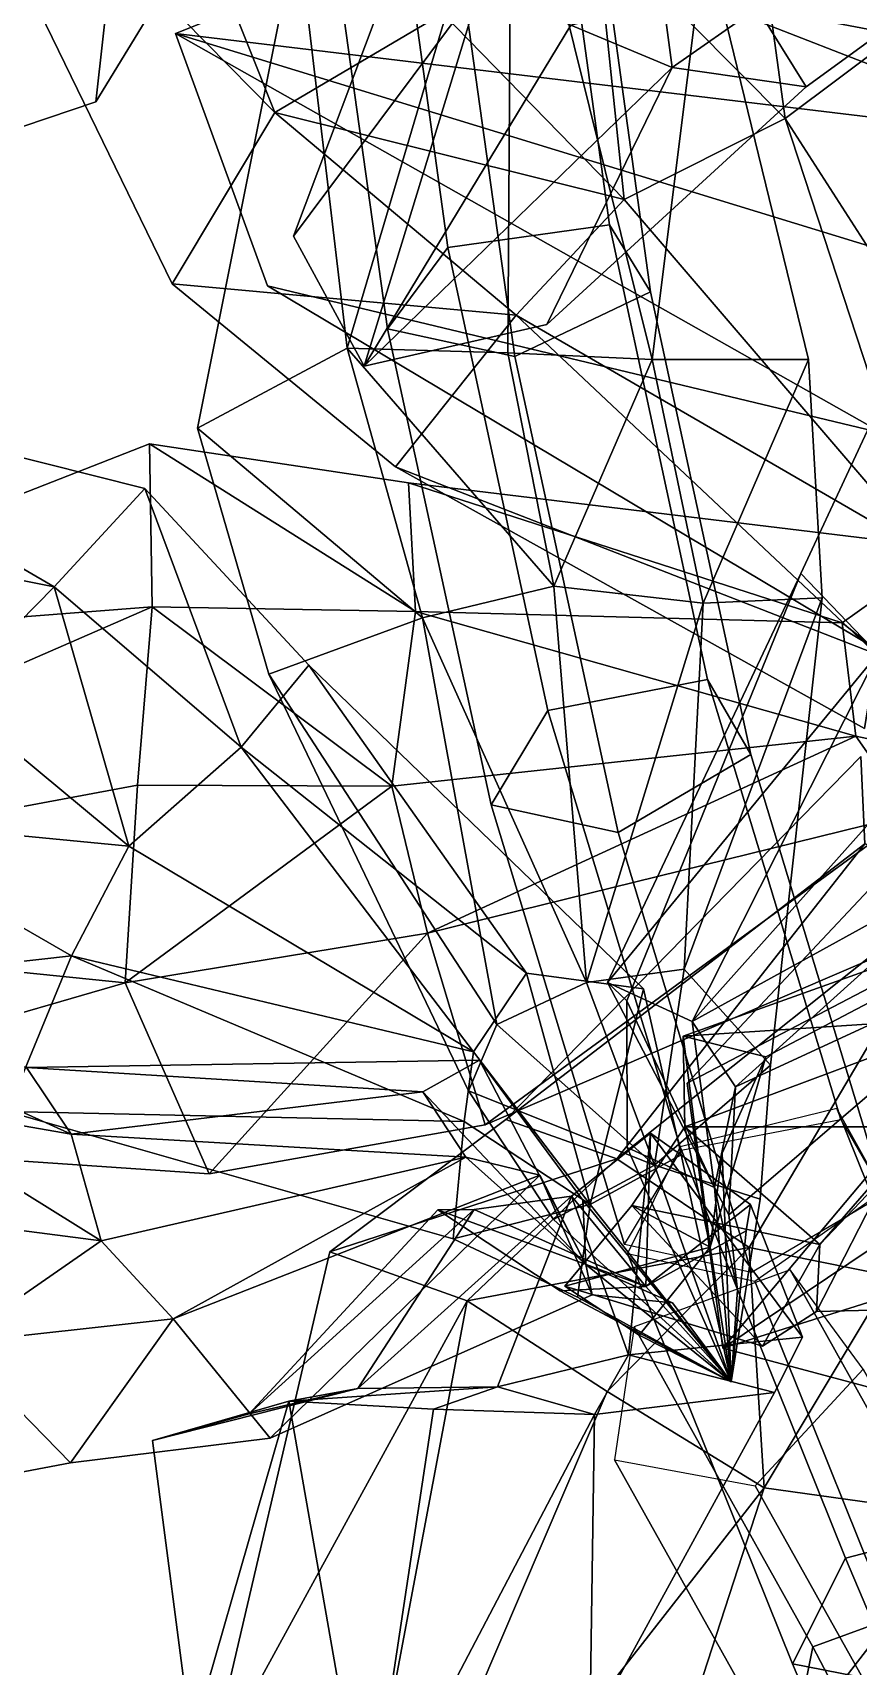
# Model space of a CAD drawing. Header units: metres. Extents: x -488 to 282, y -579 to 399.
# Drawn here: x -65.57 to -49.4, y 260.52 to 292.51 of the extents above; entities that cross this region are included whole.
import ezdxf

# ---------------------------------------------------------------- set-up
doc = ezdxf.new("R2010")
doc.units = ezdxf.units.M

msp = doc.modelspace()

# ---------------------------------------------------------------- linework, layer by layer
at = {"layer": 'coreopsi_1InfInt', "color": 3}
for points in [[(-46.601, 263.4369, 291.6523), (-49.8192, 271.4445, 297.6342), (-52.8924, 270.6951, 296.9839), (-49.6539, 262.6384, 290.966)], [(-45.7228, 261.8695, 294.3358), (-48.9207, 269.828, 300.2815), (-49.8192, 271.4445, 297.6342), (-46.601, 263.4369, 291.6523)], [(-49.6539, 262.6384, 290.966), (-52.8924, 270.6951, 296.9839), (-53.9219, 268.6085, 299.2233), (-50.691, 260.5701, 293.2188)], [(-48.2247, 260.0877, 295.3329), (-51.4302, 268.0645, 301.2921), (-48.9207, 269.828, 300.2815), (-45.7228, 261.8695, 294.3358)], [(-50.691, 260.5701, 293.2188), (-53.9219, 268.6085, 299.2233), (-51.4302, 268.0645, 301.2921), (-48.2247, 260.0877, 295.3329)], [(-43.1882, 255.389, 285.8347), (-46.601, 263.4369, 291.6523), (-49.6539, 262.6384, 290.966), (-46.2196, 254.5412, 285.1132)], [(-46.2196, 254.5412, 285.1132), (-49.6539, 262.6384, 290.966), (-50.691, 260.5701, 293.2188), (-47.2647, 252.4912, 287.3792)], [(-47.2647, 252.4912, 287.3792), (-50.691, 260.5701, 293.2188), (-48.2247, 260.0877, 295.3329), (-44.8254, 252.0707, 289.5372)]]:
    msp.add_3dface(points, dxfattribs=at)
at = {"layer": 'coreopsi_1Pdcel', "color": 3}
for points in [[(-54.2749, 288.7487, 307.5511), (-55.5599, 298.0763, 311.5517), (-58.7546, 297.7967, 311.1712), (-57.4403, 288.3035, 307.0919)], [(-53.4687, 287.4363, 310.3895), (-54.7829, 296.9295, 314.4688), (-55.5599, 298.0763, 311.5517), (-54.2749, 288.7487, 307.5511)], [(-57.4403, 288.3035, 307.0919), (-58.7546, 297.7967, 311.1712), (-59.9818, 296.4744, 313.8498), (-58.6199, 286.7119, 309.6422)], [(-56.1282, 286.1678, 311.711), (-57.4901, 295.9304, 315.9185), (-54.7829, 296.9295, 314.4688), (-53.4687, 287.4363, 310.3895)], [(-58.6199, 286.7119, 309.6422), (-59.9818, 296.4744, 313.8498), (-57.4901, 295.9304, 315.9185), (-56.1282, 286.1678, 311.711)], [(-52.3552, 279.8428, 302.897), (-54.2749, 288.7487, 307.5511), (-57.4403, 288.3035, 307.0919), (-55.48, 279.2405, 302.3476)], [(-51.5083, 278.3734, 305.6452), (-53.4687, 287.4363, 310.3895), (-54.2749, 288.7487, 307.5511), (-52.3552, 279.8428, 302.897)], [(-55.48, 279.2405, 302.3476), (-57.4403, 288.3035, 307.0919), (-58.6199, 286.7119, 309.6422), (-56.5935, 277.3933, 304.751)], [(-54.1018, 276.8493, 306.8199), (-56.1282, 286.1678, 311.711), (-53.4687, 287.4363, 310.3895), (-51.5083, 278.3734, 305.6452)], [(-56.5935, 277.3933, 304.751), (-58.6199, 286.7119, 309.6422), (-56.1282, 286.1678, 311.711), (-54.1018, 276.8493, 306.8199)], [(-49.744, 271.2302, 297.4872), (-52.3552, 279.8428, 302.897), (-55.48, 279.2405, 302.3476), (-52.8688, 270.6279, 296.9378)], [(-48.8971, 269.7607, 300.2354), (-51.5083, 278.3734, 305.6452), (-52.3552, 279.8428, 302.897), (-49.744, 271.2302, 297.4872)], [(-52.8688, 270.6279, 296.9378), (-55.48, 279.2405, 302.3476), (-56.5935, 277.3933, 304.751), (-53.9823, 268.7806, 299.3413)], [(-51.4906, 268.2366, 301.4101), (-54.1018, 276.8493, 306.8199), (-51.5083, 278.3734, 305.6452), (-48.8971, 269.7607, 300.2354)], [(-53.9823, 268.7806, 299.3413), (-56.5935, 277.3933, 304.751), (-54.1018, 276.8493, 306.8199), (-51.4906, 268.2366, 301.4101)], [(-47.2355, 262.019, 293.687), (-50.7357, 268.2824, 301.6483), (-53.7897, 267.1689, 301.1817), (-50.2895, 260.9055, 293.2203)], [(-45.9087, 260.2654, 296.052), (-49.3079, 266.3417, 303.7987), (-50.7357, 268.2824, 301.6483), (-47.2355, 262.019, 293.687)], [(-50.2895, 260.9055, 293.2203), (-53.7897, 267.1689, 301.1817), (-54.1758, 264.5668, 303.055), (-50.7767, 258.4904, 295.3082)], [(-48.08479, 258.0971, 297.0482), (-51.4218, 264.0585, 304.6631), (-49.3079, 266.3417, 303.7987), (-45.9087, 260.2654, 296.052)], [(-50.7767, 258.4904, 295.3082), (-54.1758, 264.5668, 303.055), (-51.4218, 264.0585, 304.6631), (-48.08479, 258.0971, 297.0482)], [(-43.5748, 255.0113, 286.4511), (-47.2355, 262.019, 293.687), (-50.2895, 260.9055, 293.2203), (-46.6288, 253.8978, 285.9845)], [(-46.6288, 253.8978, 285.9845), (-50.2895, 260.9055, 293.2203), (-50.7767, 258.4904, 295.3082), (-47.221, 251.6899, 288.2656)]]:
    msp.add_3dface(points, dxfattribs=at)
at = {"layer": 'coreopsi_1Petal1', "color": 3}
for points in [[(-74.7915, 287.6216, 446.4449), (-62.5274, 307.2923, 432.5173), (-69.5809, 309.2332, 430.3351)], [(-74.7915, 287.6216, 446.4449), (-69.5809, 309.2332, 430.3351), (-62.5274, 307.2923, 432.5173)], [(-74.7915, 287.6216, 446.4449), (-64.3289, 291.1534, 445.5572), (-62.5274, 307.2923, 432.5173)], [(-74.7915, 287.6216, 446.4449), (-62.5274, 307.2923, 432.5173), (-64.3289, 291.1534, 445.5572)], [(-62.5274, 307.2923, 432.5173), (-64.3289, 291.1534, 445.5572), (-54.6475, 307.0043, 431.4445)], [(-62.5274, 307.2923, 432.5173), (-54.6475, 307.0043, 431.4445), (-64.3289, 291.1534, 445.5572)], [(-65.8438, 303.5279, 381.5109), (-68.0402, 298.2642, 381.6787), (-60.8268, 290.9464, 384.7589)], [(-65.8438, 303.5279, 381.5109), (-60.8268, 290.9464, 384.7589), (-68.0402, 298.2642, 381.6787)], [(-65.8438, 303.5279, 381.5109), (-60.8268, 290.9464, 384.7589), (-57.5404, 292.882, 385.7154)], [(-65.8438, 303.5279, 381.5109), (-57.5404, 292.882, 385.7154), (-60.8268, 290.9464, 384.7589)], [(-60.8268, 290.9464, 384.7589), (-68.0402, 298.2642, 381.6787), (-62.836, 287.5935, 383.5255)], [(-60.8268, 290.9464, 384.7589), (-62.836, 287.5935, 383.5255), (-68.0402, 298.2642, 381.6787)], [(-56.1901, 297.1904, 302.8452), (-60.3829, 294.5599, 302.8198), (-59.4093, 286.3328, 307.0575)], [(-56.1901, 297.1904, 302.8452), (-59.4093, 286.3328, 307.0575), (-60.3829, 294.5599, 302.8198)], [(-56.1901, 297.1904, 302.8452), (-59.4093, 286.3328, 307.0575), (-56.2659, 286.2431, 308.3788)], [(-56.1901, 297.1904, 302.8452), (-56.2659, 286.2431, 308.3788), (-59.4093, 286.3328, 307.0575)], [(-56.2659, 286.2431, 308.3788), (-53.4411, 286.1093, 309.6084), (-56.1901, 297.1904, 302.8452)], [(-56.2659, 286.2431, 308.3788), (-56.1901, 297.1904, 302.8452), (-53.4411, 286.1093, 309.6084)], [(-53.4411, 286.1093, 309.6084), (-52.4035, 294.4025, 305.6707), (-56.1901, 297.1904, 302.8452)], [(-53.4411, 286.1093, 309.6084), (-56.1901, 297.1904, 302.8452), (-52.4035, 294.4025, 305.6707)], [(-50.8313, 290.826, 384.2324), (-51.6252, 296.5952, 386.4766), (-54.5428, 294.5689, 386.6126)], [(-50.8313, 290.826, 384.2324), (-54.5428, 294.5689, 386.6126), (-51.6252, 296.5952, 386.4766)], [(-48.6507, 292.4606, 384.3125), (-51.6252, 296.5952, 386.4766), (-50.8313, 290.826, 384.2324)], [(-48.6507, 292.4606, 384.3125), (-50.8313, 290.826, 384.2324), (-51.6252, 296.5952, 386.4766)], [(-45.3603, 290.3955, 356.7876), (-56.8309, 294.8703, 355.8517), (-62.7719, 292.4921, 359.43)], [(-45.3603, 290.3955, 356.7876), (-62.7719, 292.4921, 359.43), (-56.8309, 294.8703, 355.8517)], [(-44.5094, 292.6344, 353.4336), (-56.8309, 294.8703, 355.8517), (-45.3603, 290.3955, 356.7876)], [(-44.5094, 292.6344, 353.4336), (-45.3603, 290.3955, 356.7876), (-56.8309, 294.8703, 355.8517)], [(-59.4093, 286.3328, 307.0575), (-60.3829, 294.5599, 302.8198), (-62.3402, 284.7647, 305.7953)], [(-59.4093, 286.3328, 307.0575), (-62.3402, 284.7647, 305.7953), (-60.3829, 294.5599, 302.8198)], [(-53.9885, 289.2445, 383.6699), (-54.5428, 294.5689, 386.6126), (-57.5404, 292.882, 385.7154)], [(-53.9885, 289.2445, 383.6699), (-57.5404, 292.882, 385.7154), (-54.5428, 294.5689, 386.6126)], [(-53.9885, 289.2445, 383.6699), (-50.8313, 290.826, 384.2324), (-54.5428, 294.5689, 386.6126)], [(-53.9885, 289.2445, 383.6699), (-54.5428, 294.5689, 386.6126), (-50.8313, 290.826, 384.2324)], [(-50.3746, 286.1092, 309.9333), (-52.4035, 294.4025, 305.6707), (-53.4411, 286.1093, 309.6084)], [(-50.3746, 286.1092, 309.9333), (-53.4411, 286.1093, 309.6084), (-52.4035, 294.4025, 305.6707)], [(-58.5759, 293.5451, 414.9731), (-60.462, 288.5241, 419.7875), (-56.7927, 293.4443, 416.4679)], [(-58.5759, 293.5451, 414.9731), (-56.7927, 293.4443, 416.4679), (-60.462, 288.5241, 419.7875)], [(-56.7927, 293.4443, 416.4679), (-60.462, 288.5241, 419.7875), (-59.08077, 285.9774, 422.7495)], [(-56.7927, 293.4443, 416.4679), (-59.08077, 285.9774, 422.7495), (-60.462, 288.5241, 419.7875)], [(-55.02876, 292.6561, 417.7684), (-56.7927, 293.4443, 416.4679), (-59.08077, 285.9774, 422.7495)], [(-55.02876, 292.6561, 417.7684), (-59.08077, 285.9774, 422.7495), (-56.7927, 293.4443, 416.4679)], [(-55.02876, 292.6561, 417.7684), (-53.0475, 291.8272, 419.1913), (-53.2186, 293.1009, 414.6998)], [(-55.02876, 292.6561, 417.7684), (-53.2186, 293.1009, 414.6998), (-53.0475, 291.8272, 419.1913)], [(-53.0475, 291.8272, 419.1913), (-51.3845, 292.9871, 415.578), (-53.2186, 293.1009, 414.6998)], [(-53.0475, 291.8272, 419.1913), (-53.2186, 293.1009, 414.6998), (-51.3845, 292.9871, 415.578)], [(-57.5404, 292.882, 385.7154), (-60.8268, 290.9464, 384.7589), (-53.9885, 289.2445, 383.6699)], [(-57.5404, 292.882, 385.7154), (-53.9885, 289.2445, 383.6699), (-60.8268, 290.9464, 384.7589)], [(-53.0475, 291.8272, 419.1913), (-50.4245, 291.4462, 419.6227), (-51.3845, 292.9871, 415.578)], [(-53.0475, 291.8272, 419.1913), (-51.3845, 292.9871, 415.578), (-50.4245, 291.4462, 419.6227)], [(-51.3845, 292.9871, 415.578), (-50.4245, 291.4462, 419.6227), (-48.9435, 292.5272, 416.3065)], [(-51.3845, 292.9871, 415.578), (-48.9435, 292.5272, 416.3065), (-50.4245, 291.4462, 419.6227)], [(-47.09632, 287.6911, 359.368), (-45.3603, 290.3955, 356.7876), (-62.7719, 292.4921, 359.43)], [(-47.09632, 287.6911, 359.368), (-62.7719, 292.4921, 359.43), (-45.3603, 290.3955, 356.7876)], [(-62.7719, 292.4921, 359.43), (-60.9679, 287.5498, 363.4404), (-48.9281, 284.6697, 362.2487)], [(-62.7719, 292.4921, 359.43), (-48.9281, 284.6697, 362.2487), (-60.9679, 287.5498, 363.4404)], [(-62.7719, 292.4921, 359.43), (-48.9281, 284.6697, 362.2487), (-47.09632, 287.6911, 359.368)], [(-62.7719, 292.4921, 359.43), (-47.09632, 287.6911, 359.368), (-48.9281, 284.6697, 362.2487)], [(-59.08077, 285.9774, 422.7495), (-53.0475, 291.8272, 419.1913), (-55.02876, 292.6561, 417.7684)], [(-59.08077, 285.9774, 422.7495), (-55.02876, 292.6561, 417.7684), (-53.0475, 291.8272, 419.1913)], [(-46.3089, 283.7963, 384.1627), (-48.6507, 292.4606, 384.3125), (-50.8313, 290.826, 384.2324)], [(-46.3089, 283.7963, 384.1627), (-50.8313, 290.826, 384.2324), (-48.6507, 292.4606, 384.3125)], [(-59.08077, 285.9774, 422.7495), (-55.4992, 286.7957, 423.4418), (-53.0475, 291.8272, 419.1913)], [(-59.08077, 285.9774, 422.7495), (-53.0475, 291.8272, 419.1913), (-55.4992, 286.7957, 423.4418)], [(-53.0475, 291.8272, 419.1913), (-55.4992, 286.7957, 423.4418), (-50.4245, 291.4462, 419.6227)], [(-53.0475, 291.8272, 419.1913), (-50.4245, 291.4462, 419.6227), (-55.4992, 286.7957, 423.4418)], [(-60.8268, 290.9464, 384.7589), (-62.836, 287.5935, 383.5255), (-56.09865, 286.9806, 383.3776)], [(-60.8268, 290.9464, 384.7589), (-56.09865, 286.9806, 383.3776), (-62.836, 287.5935, 383.5255)], [(-60.8268, 290.9464, 384.7589), (-56.09865, 286.9806, 383.3776), (-53.9885, 289.2445, 383.6699)], [(-60.8268, 290.9464, 384.7589), (-53.9885, 289.2445, 383.6699), (-56.09865, 286.9806, 383.3776)], [(-48.0412, 282.3047, 383.807), (-50.8313, 290.826, 384.2324), (-53.9885, 289.2445, 383.6699)], [(-48.0412, 282.3047, 383.807), (-53.9885, 289.2445, 383.6699), (-50.8313, 290.826, 384.2324)], [(-46.3089, 283.7963, 384.1627), (-50.8313, 290.826, 384.2324), (-48.0412, 282.3047, 383.807)], [(-46.3089, 283.7963, 384.1627), (-48.0412, 282.3047, 383.807), (-50.8313, 290.826, 384.2324)], [(-53.9885, 289.2445, 383.6699), (-56.09865, 286.9806, 383.3776), (-48.0412, 282.3047, 383.807)], [(-53.9885, 289.2445, 383.6699), (-48.0412, 282.3047, 383.807), (-56.09865, 286.9806, 383.3776)], [(-56.09865, 286.9806, 383.3776), (-62.836, 287.5935, 383.5255), (-58.467, 284.0084, 382.2971)], [(-56.09865, 286.9806, 383.3776), (-58.467, 284.0084, 382.2971), (-62.836, 287.5935, 383.5255)], [(-48.9281, 284.6697, 362.2487), (-60.9679, 287.5498, 363.4404), (-49.03143, 280.4337, 364.3997)], [(-48.9281, 284.6697, 362.2487), (-49.03143, 280.4337, 364.3997), (-60.9679, 287.5498, 363.4404)], [(-56.09865, 286.9806, 383.3776), (-58.467, 284.0084, 382.2971), (-49.04549, 280.3416, 384.3911)], [(-56.09865, 286.9806, 383.3776), (-49.04549, 280.3416, 384.3911), (-58.467, 284.0084, 382.2971)], [(-48.0412, 282.3047, 383.807), (-56.09865, 286.9806, 383.3776), (-49.04549, 280.3416, 384.3911)], [(-48.0412, 282.3047, 383.807), (-49.04549, 280.3416, 384.3911), (-56.09865, 286.9806, 383.3776)], [(-59.4093, 286.3328, 307.0575), (-62.3402, 284.7647, 305.7953), (-57.9355, 281.0505, 306.9181)], [(-59.4093, 286.3328, 307.0575), (-57.9355, 281.0505, 306.9181), (-62.3402, 284.7647, 305.7953)], [(-59.4093, 286.3328, 307.0575), (-57.9355, 281.0505, 306.9181), (-55.365, 281.669, 307.4491)], [(-59.4093, 286.3328, 307.0575), (-55.365, 281.669, 307.4491), (-57.9355, 281.0505, 306.9181)], [(-56.2659, 286.2431, 308.3788), (-59.4093, 286.3328, 307.0575), (-55.365, 281.669, 307.4491)], [(-56.2659, 286.2431, 308.3788), (-55.365, 281.669, 307.4491), (-59.4093, 286.3328, 307.0575)], [(-55.365, 281.669, 307.4491), (-53.4411, 286.1093, 309.6084), (-56.2659, 286.2431, 308.3788)], [(-55.365, 281.669, 307.4491), (-56.2659, 286.2431, 308.3788), (-53.4411, 286.1093, 309.6084)], [(-55.365, 281.669, 307.4491), (-52.4408, 281.3366, 308.4286), (-53.4411, 286.1093, 309.6084)], [(-55.365, 281.669, 307.4491), (-53.4411, 286.1093, 309.6084), (-52.4408, 281.3366, 308.4286)], [(-52.4408, 281.3366, 308.4286), (-50.3746, 286.1092, 309.9333), (-53.4411, 286.1093, 309.6084)], [(-52.4408, 281.3366, 308.4286), (-53.4411, 286.1093, 309.6084), (-50.3746, 286.1092, 309.9333)], [(-50.1109, 281.4468, 308.8202), (-50.3746, 286.1092, 309.9333), (-52.4408, 281.3366, 308.4286)], [(-50.1109, 281.4468, 308.8202), (-52.4408, 281.3366, 308.4286), (-50.3746, 286.1092, 309.9333)], [(-49.01835, 280.3485, 310.9424), (-48.558, 286.1474, 310.1564), (-50.5267, 281.9233, 308.2983)], [(-49.01835, 280.3485, 310.9424), (-50.5267, 281.9233, 308.2983), (-48.558, 286.1474, 310.1564)], [(-65.15, 281.6617, 308.3688), (-72.3259, 285.8361, 304.314), (-77.5405, 284.1328, 304.3118)], [(-65.15, 281.6617, 308.3688), (-77.5405, 284.1328, 304.3118), (-72.3259, 285.8361, 304.314)], [(-63.3748, 283.5852, 306.7385), (-72.3259, 285.8361, 304.314), (-65.15, 281.6617, 308.3688)], [(-63.3748, 283.5852, 306.7385), (-65.15, 281.6617, 308.3688), (-72.3259, 285.8361, 304.314)], [(-57.9355, 281.0505, 306.9181), (-62.3402, 284.7647, 305.7953), (-60.9443, 279.9466, 305.7037)], [(-57.9355, 281.0505, 306.9181), (-60.9443, 279.9466, 305.7037), (-62.3402, 284.7647, 305.7953)], [(-63.28, 284.4568, 384.5512), (-73.4495, 280.4749, 383.2318), (-63.2297, 281.2687, 386.123)], [(-63.28, 284.4568, 384.5512), (-63.2297, 281.2687, 386.123), (-73.4495, 280.4749, 383.2318)], [(-58.2095, 283.6966, 382.4686), (-63.28, 284.4568, 384.5512), (-58.07399, 281.178, 383.5038)], [(-58.2095, 283.6966, 382.4686), (-58.07399, 281.178, 383.5038), (-63.28, 284.4568, 384.5512)], [(-58.07399, 281.178, 383.5038), (-63.28, 284.4568, 384.5512), (-63.2297, 281.2687, 386.123)], [(-58.07399, 281.178, 383.5038), (-63.2297, 281.2687, 386.123), (-63.28, 284.4568, 384.5512)], [(-67.2429, 279.5297, 309.1328), (-65.15, 281.6617, 308.3688), (-77.5405, 284.1328, 304.3118)], [(-67.2429, 279.5297, 309.1328), (-77.5405, 284.1328, 304.3118), (-65.15, 281.6617, 308.3688)], [(-49.04549, 280.3416, 384.3911), (-58.467, 284.0084, 382.2971), (-49.2829, 278.8839, 381.6287)], [(-49.04549, 280.3416, 384.3911), (-49.2829, 278.8839, 381.6287), (-58.467, 284.0084, 382.2971)], [(-61.4842, 278.5191, 307.006), (-63.3748, 283.5852, 306.7385), (-65.15, 281.6617, 308.3688)], [(-61.4842, 278.5191, 307.006), (-65.15, 281.6617, 308.3688), (-63.3748, 283.5852, 306.7385)], [(-60.1626, 280.1231, 305.8771), (-63.3748, 283.5852, 306.7385), (-61.4842, 278.5191, 307.006)], [(-60.1626, 280.1231, 305.8771), (-61.4842, 278.5191, 307.006), (-63.3748, 283.5852, 306.7385)], [(-47.6611, 282.4153, 381.9916), (-58.2095, 283.6966, 382.4686), (-49.7181, 280.953, 383.4422)], [(-47.6611, 282.4153, 381.9916), (-49.7181, 280.953, 383.4422), (-58.2095, 283.6966, 382.4686)], [(-49.7181, 280.953, 383.4422), (-58.2095, 283.6966, 382.4686), (-58.07399, 281.178, 383.5038)], [(-49.7181, 280.953, 383.4422), (-58.07399, 281.178, 383.5038), (-58.2095, 283.6966, 382.4686)], [(-45.9991, 278.002, 379.7967), (-47.6611, 282.4153, 381.9916), (-49.7181, 280.953, 383.4422)], [(-45.9991, 278.002, 379.7967), (-49.7181, 280.953, 383.4422), (-47.6611, 282.4153, 381.9916)], [(-54.3141, 273.9089, 309.5783), (-50.5267, 281.9233, 308.2983), (-53.9371, 273.5559, 306.9105)], [(-54.3141, 273.9089, 309.5783), (-53.9371, 273.5559, 306.9105), (-50.5267, 281.9233, 308.2983)], [(-49.01835, 280.3485, 310.9424), (-50.5267, 281.9233, 308.2983), (-54.3141, 273.9089, 309.5783)], [(-49.01835, 280.3485, 310.9424), (-54.3141, 273.9089, 309.5783), (-50.5267, 281.9233, 308.2983)], [(-63.6835, 276.5815, 308.0205), (-65.15, 281.6617, 308.3688), (-67.2429, 279.5297, 309.1328)], [(-63.6835, 276.5815, 308.0205), (-67.2429, 279.5297, 309.1328), (-65.15, 281.6617, 308.3688)], [(-63.6835, 276.5815, 308.0205), (-61.4842, 278.5191, 307.006), (-65.15, 281.6617, 308.3688)], [(-63.6835, 276.5815, 308.0205), (-65.15, 281.6617, 308.3688), (-61.4842, 278.5191, 307.006)], [(-55.365, 281.669, 307.4491), (-57.9355, 281.0505, 306.9181), (-54.7214, 273.9092, 308.9474)], [(-55.365, 281.669, 307.4491), (-54.7214, 273.9092, 308.9474), (-57.9355, 281.0505, 306.9181)], [(-54.7214, 273.9092, 308.9474), (-52.4408, 281.3366, 308.4286), (-55.365, 281.669, 307.4491)], [(-54.7214, 273.9092, 308.9474), (-55.365, 281.669, 307.4491), (-52.4408, 281.3366, 308.4286)], [(-63.2297, 281.2687, 386.123), (-73.4495, 280.4749, 383.2318), (-77.02299, 275.259, 383.36)], [(-63.2297, 281.2687, 386.123), (-77.02299, 275.259, 383.36), (-73.4495, 280.4749, 383.2318)], [(-63.5153, 277.7733, 386.7037), (-63.2297, 281.2687, 386.123), (-77.02299, 275.259, 383.36)], [(-63.5153, 277.7733, 386.7037), (-77.02299, 275.259, 383.36), (-63.2297, 281.2687, 386.123)], [(-58.5331, 277.7527, 384.4216), (-63.2297, 281.2687, 386.123), (-63.5153, 277.7733, 386.7037)], [(-58.5331, 277.7527, 384.4216), (-63.5153, 277.7733, 386.7037), (-63.2297, 281.2687, 386.123)], [(-58.5331, 277.7527, 384.4216), (-58.07399, 281.178, 383.5038), (-63.2297, 281.2687, 386.123)], [(-58.5331, 277.7527, 384.4216), (-63.2297, 281.2687, 386.123), (-58.07399, 281.178, 383.5038)], [(-49.4532, 278.734, 384.0406), (-58.07399, 281.178, 383.5038), (-58.5331, 277.7527, 384.4216)], [(-49.4532, 278.734, 384.0406), (-58.5331, 277.7527, 384.4216), (-58.07399, 281.178, 383.5038)], [(-49.7181, 280.953, 383.4422), (-58.07399, 281.178, 383.5038), (-49.4532, 278.734, 384.0406)], [(-49.7181, 280.953, 383.4422), (-49.4532, 278.734, 384.0406), (-58.07399, 281.178, 383.5038)], [(-52.8096, 274.174, 309.4974), (-52.4408, 281.3366, 308.4286), (-54.7214, 273.9092, 308.9474)], [(-52.8096, 274.174, 309.4974), (-54.7214, 273.9092, 308.9474), (-52.4408, 281.3366, 308.4286)], [(-51.1237, 272.2955, 309.4231), (-50.1109, 281.4468, 308.8202), (-52.8096, 274.174, 309.4974)], [(-51.1237, 272.2955, 309.4231), (-52.8096, 274.174, 309.4974), (-50.1109, 281.4468, 308.8202)], [(-52.8096, 274.174, 309.4974), (-50.1109, 281.4468, 308.8202), (-52.4408, 281.3366, 308.4286)], [(-52.8096, 274.174, 309.4974), (-52.4408, 281.3366, 308.4286), (-50.1109, 281.4468, 308.8202)], [(-57.9355, 281.0505, 306.9181), (-60.9443, 279.9466, 305.7037), (-56.4783, 273.0909, 309.3462)], [(-57.9355, 281.0505, 306.9181), (-56.4783, 273.0909, 309.3462), (-60.9443, 279.9466, 305.7037)], [(-54.7214, 273.9092, 308.9474), (-57.9355, 281.0505, 306.9181), (-56.4783, 273.0909, 309.3462)], [(-54.7214, 273.9092, 308.9474), (-56.4783, 273.0909, 309.3462), (-57.9355, 281.0505, 306.9181)], [(-45.9991, 278.002, 379.7967), (-49.7181, 280.953, 383.4422), (-49.4532, 278.734, 384.0406)], [(-45.9991, 278.002, 379.7967), (-49.4532, 278.734, 384.0406), (-49.7181, 280.953, 383.4422)], [(-52.6518, 273.1462, 310.3335), (-49.01835, 280.3485, 310.9424), (-54.3141, 273.9089, 309.5783)], [(-52.6518, 273.1462, 310.3335), (-54.3141, 273.9089, 309.5783), (-49.01835, 280.3485, 310.9424)], [(-47.6052, 278.8081, 312.646), (-49.01835, 280.3485, 310.9424), (-52.6518, 273.1462, 310.3335)], [(-47.6052, 278.8081, 312.646), (-52.6518, 273.1462, 310.3335), (-49.01835, 280.3485, 310.9424)], [(-55.8986, 274.0938, 308.347), (-60.1626, 280.1231, 305.8771), (-61.4842, 278.5191, 307.006)], [(-55.8986, 274.0938, 308.347), (-61.4842, 278.5191, 307.006), (-60.1626, 280.1231, 305.8771)], [(-56.4783, 273.0909, 309.3462), (-60.9443, 279.9466, 305.7037), (-57.03534, 271.7894, 307.0267)], [(-56.4783, 273.0909, 309.3462), (-57.03534, 271.7894, 307.0267), (-60.9443, 279.9466, 305.7037)], [(-53.6105, 273.7895, 307.3228), (-60.1626, 280.1231, 305.8771), (-55.8986, 274.0938, 308.347)], [(-53.6105, 273.7895, 307.3228), (-55.8986, 274.0938, 308.347), (-60.1626, 280.1231, 305.8771)], [(-67.2429, 279.5297, 309.1328), (-69.5094, 277.1408, 310.0223), (-63.6835, 276.5815, 308.0205)], [(-67.2429, 279.5297, 309.1328), (-63.6835, 276.5815, 308.0205), (-69.5094, 277.1408, 310.0223)], [(-58.5331, 277.7527, 384.4216), (-57.8384, 274.8776, 385.3778), (-49.4532, 278.734, 384.0406)], [(-58.5331, 277.7527, 384.4216), (-49.4532, 278.734, 384.0406), (-57.8384, 274.8776, 385.3778)], [(-49.4532, 278.734, 384.0406), (-57.8384, 274.8776, 385.3778), (-48.3816, 277.2055, 385.3516)], [(-49.4532, 278.734, 384.0406), (-48.3816, 277.2055, 385.3516), (-57.8384, 274.8776, 385.3778)], [(-52.6518, 273.1462, 310.3335), (-46.8255, 276.3576, 314.3804), (-47.6052, 278.8081, 312.646)], [(-52.6518, 273.1462, 310.3335), (-47.6052, 278.8081, 312.646), (-46.8255, 276.3576, 314.3804)], [(-49.4532, 278.734, 384.0406), (-48.3816, 277.2055, 385.3516), (-45.9991, 278.002, 379.7967)], [(-49.4532, 278.734, 384.0406), (-45.9991, 278.002, 379.7967), (-48.3816, 277.2055, 385.3516)], [(-56.9401, 272.5523, 309.0998), (-61.4842, 278.5191, 307.006), (-63.6835, 276.5815, 308.0205)], [(-56.9401, 272.5523, 309.0998), (-63.6835, 276.5815, 308.0205), (-61.4842, 278.5191, 307.006)], [(-55.8986, 274.0938, 308.347), (-61.4842, 278.5191, 307.006), (-56.9401, 272.5523, 309.0998)], [(-55.8986, 274.0938, 308.347), (-56.9401, 272.5523, 309.0998), (-61.4842, 278.5191, 307.006)], [(-49.3495, 278.3377, 382.2282), (-56.3042, 271.2265, 385.9966), (-49.2734, 276.6249, 384.5807)], [(-49.3495, 278.3377, 382.2282), (-49.2734, 276.6249, 384.5807), (-56.3042, 271.2265, 385.9966)], [(-46.7517, 278.3229, 366.6915), (-52.7515, 271.9397, 375.9609), (-43.7405, 276.6559, 368.9586)], [(-46.7517, 278.3229, 366.6915), (-43.7405, 276.6559, 368.9586), (-52.7515, 271.9397, 375.9609)], [(-77.02299, 275.259, 383.36), (-63.7567, 273.908, 387.3841), (-63.5153, 277.7733, 386.7037)], [(-77.02299, 275.259, 383.36), (-63.5153, 277.7733, 386.7037), (-63.7567, 273.908, 387.3841)], [(-63.5153, 277.7733, 386.7037), (-63.7567, 273.908, 387.3841), (-58.5331, 277.7527, 384.4216)], [(-63.5153, 277.7733, 386.7037), (-58.5331, 277.7527, 384.4216), (-63.7567, 273.908, 387.3841)], [(-63.7567, 273.908, 387.3841), (-57.8384, 274.8776, 385.3778), (-58.5331, 277.7527, 384.4216)], [(-63.7567, 273.908, 387.3841), (-58.5331, 277.7527, 384.4216), (-57.8384, 274.8776, 385.3778)], [(-69.5094, 277.1408, 310.0223), (-70.3951, 273.8087, 310.8907), (-64.8068, 274.4362, 309.207)], [(-69.5094, 277.1408, 310.0223), (-64.8068, 274.4362, 309.207), (-70.3951, 273.8087, 310.8907)], [(-69.5094, 277.1408, 310.0223), (-64.8068, 274.4362, 309.207), (-63.6835, 276.5815, 308.0205)], [(-69.5094, 277.1408, 310.0223), (-63.6835, 276.5815, 308.0205), (-64.8068, 274.4362, 309.207)], [(-57.8384, 274.8776, 385.3778), (-56.7083, 271.1224, 385.8594), (-48.3816, 277.2055, 385.3516)], [(-57.8384, 274.8776, 385.3778), (-48.3816, 277.2055, 385.3516), (-56.7083, 271.1224, 385.8594)], [(-48.3816, 277.2055, 385.3516), (-56.7083, 271.1224, 385.8594), (-47.3316, 275.1515, 383.2325)], [(-48.3816, 277.2055, 385.3516), (-47.3316, 275.1515, 383.2325), (-56.7083, 271.1224, 385.8594)], [(-63.6835, 276.5815, 308.0205), (-64.8068, 274.4362, 309.207), (-56.9401, 272.5523, 309.0998)], [(-63.6835, 276.5815, 308.0205), (-56.9401, 272.5523, 309.0998), (-64.8068, 274.4362, 309.207)], [(-49.2734, 276.6249, 384.5807), (-56.3042, 271.2265, 385.9966), (-54.1305, 270.4571, 387.4514)], [(-49.2734, 276.6249, 384.5807), (-54.1305, 270.4571, 387.4514), (-56.3042, 271.2265, 385.9966)], [(-49.2734, 276.6249, 384.5807), (-54.1305, 270.4571, 387.4514), (-47.28, 275.929, 385.5263)], [(-49.2734, 276.6249, 384.5807), (-47.28, 275.929, 385.5263), (-54.1305, 270.4571, 387.4514)], [(-43.7405, 276.6559, 368.9586), (-52.7515, 271.9397, 375.9609), (-52.05639, 266.7529, 381.096)], [(-43.7405, 276.6559, 368.9586), (-52.05639, 266.7529, 381.096), (-52.7515, 271.9397, 375.9609)], [(-41.3692, 273.9344, 370.9477), (-43.7405, 276.6559, 368.9586), (-52.05639, 266.7529, 381.096)], [(-41.3692, 273.9344, 370.9477), (-52.05639, 266.7529, 381.096), (-43.7405, 276.6559, 368.9586)], [(-51.8086, 271.8658, 311.6285), (-46.8255, 276.3576, 314.3804), (-52.6518, 273.1462, 310.3335)], [(-51.8086, 271.8658, 311.6285), (-52.6518, 273.1462, 310.3335), (-46.8255, 276.3576, 314.3804)], [(-51.8086, 271.8658, 311.6285), (-45.749, 274.6676, 315.6368), (-46.8255, 276.3576, 314.3804)], [(-51.8086, 271.8658, 311.6285), (-46.8255, 276.3576, 314.3804), (-45.749, 274.6676, 315.6368)], [(-47.28, 275.929, 385.5263), (-54.1305, 270.4571, 387.4514), (-51.5387, 268.7252, 389.2031)], [(-47.28, 275.929, 385.5263), (-51.5387, 268.7252, 389.2031), (-54.1305, 270.4571, 387.4514)], [(-51.5387, 268.7252, 389.2031), (-48.7577, 268.1626, 390.473), (-47.28, 275.929, 385.5263)], [(-51.5387, 268.7252, 389.2031), (-47.28, 275.929, 385.5263), (-48.7577, 268.1626, 390.473)], [(-52.8328, 272.8583, 310.9503), (-45.3776, 275.5263, 315.1355), (-51.2148, 272.4588, 308.8041)], [(-52.8328, 272.8583, 310.9503), (-51.2148, 272.4588, 308.8041), (-45.3776, 275.5263, 315.1355)], [(-47.02984, 273.2371, 317.0788), (-45.3776, 275.5263, 315.1355), (-52.8328, 272.8583, 310.9503)], [(-47.02984, 273.2371, 317.0788), (-52.8328, 272.8583, 310.9503), (-45.3776, 275.5263, 315.1355)], [(-77.02299, 275.259, 383.36), (-73.8851, 270.9654, 385.4283), (-63.7567, 273.908, 387.3841)], [(-77.02299, 275.259, 383.36), (-63.7567, 273.908, 387.3841), (-73.8851, 270.9654, 385.4283)], [(-63.7567, 273.908, 387.3841), (-62.1116, 270.1662, 387.687), (-57.8384, 274.8776, 385.3778)], [(-63.7567, 273.908, 387.3841), (-57.8384, 274.8776, 385.3778), (-62.1116, 270.1662, 387.687)], [(-57.8384, 274.8776, 385.3778), (-62.1116, 270.1662, 387.687), (-56.7083, 271.1224, 385.8594)], [(-57.8384, 274.8776, 385.3778), (-56.7083, 271.1224, 385.8594), (-62.1116, 270.1662, 387.687)], [(-51.938, 269.3638, 311.3122), (-45.749, 274.6676, 315.6368), (-51.8086, 271.8658, 311.6285)], [(-51.938, 269.3638, 311.3122), (-51.8086, 271.8658, 311.6285), (-45.749, 274.6676, 315.6368)], [(-64.8068, 274.4362, 309.207), (-70.3951, 273.8087, 310.8907), (-66.06438, 271.3884, 310.1432)], [(-64.8068, 274.4362, 309.207), (-66.06438, 271.3884, 310.1432), (-70.3951, 273.8087, 310.8907)], [(-64.8068, 274.4362, 309.207), (-66.06438, 271.3884, 310.1432), (-57.1185, 271.1919, 310.5256)], [(-64.8068, 274.4362, 309.207), (-57.1185, 271.1919, 310.5256), (-66.06438, 271.3884, 310.1432)], [(-56.9401, 272.5523, 309.0998), (-64.8068, 274.4362, 309.207), (-57.1185, 271.1919, 310.5256)], [(-56.9401, 272.5523, 309.0998), (-57.1185, 271.1919, 310.5256), (-64.8068, 274.4362, 309.207)], [(-53.3935, 270.3321, 306.0535), (-52.8096, 274.174, 309.4974), (-54.7214, 273.9092, 308.9474)], [(-53.3935, 270.3321, 306.0535), (-54.7214, 273.9092, 308.9474), (-52.8096, 274.174, 309.4974)], [(-53.3935, 270.3321, 306.0535), (-51.1237, 272.2955, 309.4231), (-52.8096, 274.174, 309.4974)], [(-53.3935, 270.3321, 306.0535), (-52.8096, 274.174, 309.4974), (-51.1237, 272.2955, 309.4231)], [(-63.7567, 273.908, 387.3841), (-73.8851, 270.9654, 385.4283), (-62.1116, 270.1662, 387.687)], [(-63.7567, 273.908, 387.3841), (-62.1116, 270.1662, 387.687), (-73.8851, 270.9654, 385.4283)], [(-54.6533, 269.5616, 306.14), (-55.8986, 274.0938, 308.347), (-56.9401, 272.5523, 309.0998)], [(-54.6533, 269.5616, 306.14), (-56.9401, 272.5523, 309.0998), (-55.8986, 274.0938, 308.347)], [(-54.7214, 273.9092, 308.9474), (-56.4783, 273.0909, 309.3462), (-53.3935, 270.3321, 306.0535)], [(-54.7214, 273.9092, 308.9474), (-53.3935, 270.3321, 306.0535), (-56.4783, 273.0909, 309.3462)], [(-54.6533, 269.5616, 306.14), (-53.6105, 273.7895, 307.3228), (-55.8986, 274.0938, 308.347)], [(-54.6533, 269.5616, 306.14), (-55.8986, 274.0938, 308.347), (-53.6105, 273.7895, 307.3228)], [(-52.6518, 273.1462, 310.3335), (-54.3141, 273.9089, 309.5783), (-52.2184, 269.8988, 306.8405)], [(-52.6518, 273.1462, 310.3335), (-52.2184, 269.8988, 306.8405), (-54.3141, 273.9089, 309.5783)], [(-54.3141, 273.9089, 309.5783), (-53.9371, 273.5559, 306.9105), (-52.2184, 269.8988, 306.8405)], [(-54.3141, 273.9089, 309.5783), (-52.2184, 269.8988, 306.8405), (-53.9371, 273.5559, 306.9105)], [(-52.05639, 266.7529, 381.096), (-38.6676, 270.9668, 373.1104), (-41.3692, 273.9344, 370.9477)], [(-52.05639, 266.7529, 381.096), (-41.3692, 273.9344, 370.9477), (-38.6676, 270.9668, 373.1104)], [(-52.8682, 270.5342, 305.2514), (-53.6105, 273.7895, 307.3228), (-54.6533, 269.5616, 306.14)], [(-52.8682, 270.5342, 305.2514), (-54.6533, 269.5616, 306.14), (-53.6105, 273.7895, 307.3228)], [(-52.2184, 269.8988, 306.8405), (-53.9371, 273.5559, 306.9105), (-53.9284, 270.6787, 305.615)], [(-52.2184, 269.8988, 306.8405), (-53.9284, 270.6787, 305.615), (-53.9371, 273.5559, 306.9105)], [(-52.7966, 271.0856, 311.8289), (-47.02984, 273.2371, 317.0788), (-52.8328, 272.8583, 310.9503)], [(-52.7966, 271.0856, 311.8289), (-52.8328, 272.8583, 310.9503), (-47.02984, 273.2371, 317.0788)], [(-48.1482, 271.0824, 318.2527), (-47.02984, 273.2371, 317.0788), (-52.7966, 271.0856, 311.8289)], [(-48.1482, 271.0824, 318.2527), (-52.7966, 271.0856, 311.8289), (-47.02984, 273.2371, 317.0788)], [(-65.6929, 272.2472, 309.642), (-69.7069, 273.1532, 312.1144), (-64.8162, 270.9411, 311.4081)], [(-65.6929, 272.2472, 309.642), (-64.8162, 270.9411, 311.4081), (-69.7069, 273.1532, 312.1144)], [(-64.8162, 270.9411, 311.4081), (-69.7069, 273.1532, 312.1144), (-68.6561, 271.6081, 314.5676)], [(-64.8162, 270.9411, 311.4081), (-68.6561, 271.6081, 314.5676), (-69.7069, 273.1532, 312.1144)], [(-56.4783, 273.0909, 309.3462), (-57.03534, 271.7894, 307.0267), (-53.3935, 270.3321, 306.0535)], [(-56.4783, 273.0909, 309.3462), (-53.3935, 270.3321, 306.0535), (-57.03534, 271.7894, 307.0267)], [(-52.7966, 271.0856, 311.8289), (-52.8328, 272.8583, 310.9503), (-52.3006, 268.7288, 307.6896)], [(-52.7966, 271.0856, 311.8289), (-52.3006, 268.7288, 307.6896), (-52.8328, 272.8583, 310.9503)], [(-52.8328, 272.8583, 310.9503), (-51.2148, 272.4588, 308.8041), (-52.3006, 268.7288, 307.6896)], [(-52.8328, 272.8583, 310.9503), (-52.3006, 268.7288, 307.6896), (-51.2148, 272.4588, 308.8041)], [(-52.2184, 269.8988, 306.8405), (-51.8086, 271.8658, 311.6285), (-52.6518, 273.1462, 310.3335)], [(-52.2184, 269.8988, 306.8405), (-52.6518, 273.1462, 310.3335), (-51.8086, 271.8658, 311.6285)], [(-56.9401, 272.5523, 309.0998), (-57.1185, 271.1919, 310.5256), (-54.6533, 269.5616, 306.14)], [(-56.9401, 272.5523, 309.0998), (-54.6533, 269.5616, 306.14), (-57.1185, 271.1919, 310.5256)], [(-56.8192, 272.392, 307.1177), (-65.6929, 272.2472, 309.642), (-57.9281, 271.7722, 309.3002)], [(-56.8192, 272.392, 307.1177), (-57.9281, 271.7722, 309.3002), (-65.6929, 272.2472, 309.642)], [(-57.9281, 271.7722, 309.3002), (-65.6929, 272.2472, 309.642), (-64.8162, 270.9411, 311.4081)], [(-57.9281, 271.7722, 309.3002), (-64.8162, 270.9411, 311.4081), (-65.6929, 272.2472, 309.642)], [(-54.7355, 268.3916, 306.9891), (-56.8192, 272.392, 307.1177), (-57.9281, 271.7722, 309.3002)], [(-54.7355, 268.3916, 306.9891), (-57.9281, 271.7722, 309.3002), (-56.8192, 272.392, 307.1177)], [(-54.7967, 269.649, 305.1622), (-56.8192, 272.392, 307.1177), (-54.7355, 268.3916, 306.9891)], [(-54.7967, 269.649, 305.1622), (-54.7355, 268.3916, 306.9891), (-56.8192, 272.392, 307.1177)], [(-51.3257, 269.6686, 306.508), (-51.1237, 272.2955, 309.4231), (-53.3935, 270.3321, 306.0535)], [(-51.3257, 269.6686, 306.508), (-53.3935, 270.3321, 306.0535), (-51.1237, 272.2955, 309.4231)], [(-52.3006, 268.7288, 307.6896), (-51.2148, 272.4588, 308.8041), (-52.06989, 270.5688, 306.4264)], [(-52.3006, 268.7288, 307.6896), (-52.06989, 270.5688, 306.4264), (-51.2148, 272.4588, 308.8041)], [(-64.2266, 268.8557, 313.6273), (-64.8162, 270.9411, 311.4081), (-68.6561, 271.6081, 314.5676)], [(-64.2266, 268.8557, 313.6273), (-68.6561, 271.6081, 314.5676), (-64.8162, 270.9411, 311.4081)], [(-64.2266, 268.8557, 313.6273), (-68.6561, 271.6081, 314.5676), (-67.9595, 269.3349, 316.5314)], [(-64.2266, 268.8557, 313.6273), (-67.9595, 269.3349, 316.5314), (-68.6561, 271.6081, 314.5676)], [(-57.9281, 271.7722, 309.3002), (-64.8162, 270.9411, 311.4081), (-57.08498, 270.4918, 310.5952)], [(-57.9281, 271.7722, 309.3002), (-57.08498, 270.4918, 310.5952), (-64.8162, 270.9411, 311.4081)], [(-54.7355, 268.3916, 306.9891), (-57.9281, 271.7722, 309.3002), (-57.08498, 270.4918, 310.5952)], [(-54.7355, 268.3916, 306.9891), (-57.08498, 270.4918, 310.5952), (-57.9281, 271.7722, 309.3002)], [(-53.3935, 270.3321, 306.0535), (-57.03534, 271.7894, 307.0267), (-55.3696, 269.2709, 306.1105)], [(-53.3935, 270.3321, 306.0535), (-55.3696, 269.2709, 306.1105), (-57.03534, 271.7894, 307.0267)], [(-52.2184, 269.8988, 306.8405), (-51.938, 269.3638, 311.3122), (-51.8086, 271.8658, 311.6285)], [(-52.2184, 269.8988, 306.8405), (-51.8086, 271.8658, 311.6285), (-51.938, 269.3638, 311.3122)], [(-57.1185, 271.1919, 310.5256), (-66.06438, 271.3884, 310.1432), (-57.3327, 268.8941, 309.0911)], [(-57.1185, 271.1919, 310.5256), (-57.3327, 268.8941, 309.0911), (-66.06438, 271.3884, 310.1432)], [(-57.08498, 270.4918, 310.5952), (-64.8162, 270.9411, 311.4081), (-64.2266, 268.8557, 313.6273)], [(-57.08498, 270.4918, 310.5952), (-64.2266, 268.8557, 313.6273), (-64.8162, 270.9411, 311.4081)], [(-56.3042, 271.2265, 385.9966), (-59.7496, 268.6378, 389.4684), (-54.1305, 270.4571, 387.4514)], [(-56.3042, 271.2265, 385.9966), (-54.1305, 270.4571, 387.4514), (-59.7496, 268.6378, 389.4684)], [(-57.1185, 271.1919, 310.5256), (-57.3327, 268.8941, 309.0911), (-54.6533, 269.5616, 306.14)], [(-57.1185, 271.1919, 310.5256), (-54.6533, 269.5616, 306.14), (-57.3327, 268.8941, 309.0911)], [(-55.01531, 269.7287, 311.9813), (-53.4729, 270.9594, 312.1299), (-53.5604, 267.9584, 307.7762)], [(-55.01531, 269.7287, 311.9813), (-53.5604, 267.9584, 307.7762), (-53.4729, 270.9594, 312.1299)], [(-55.01531, 269.7287, 311.9813), (-53.9012, 266.6228, 319.3676), (-53.4729, 270.9594, 312.1299)], [(-55.01531, 269.7287, 311.9813), (-53.4729, 270.9594, 312.1299), (-53.9012, 266.6228, 319.3676)], [(-53.9012, 266.6228, 319.3676), (-50.4976, 266.9682, 319.5751), (-53.4729, 270.9594, 312.1299)], [(-53.9012, 266.6228, 319.3676), (-53.4729, 270.9594, 312.1299), (-50.4976, 266.9682, 319.5751)], [(-52.3006, 268.7288, 307.6896), (-53.8381, 269.5442, 312.5818), (-52.7966, 271.0856, 311.8289)], [(-52.3006, 268.7288, 307.6896), (-52.7966, 271.0856, 311.8289), (-53.8381, 269.5442, 312.5818)], [(-53.8381, 269.5442, 312.5818), (-50.1576, 268.7796, 318.7825), (-52.7966, 271.0856, 311.8289)], [(-53.8381, 269.5442, 312.5818), (-52.7966, 271.0856, 311.8289), (-50.1576, 268.7796, 318.7825)], [(-53.4729, 270.9594, 312.1299), (-51.5123, 269.5635, 310.8685), (-53.5604, 267.9584, 307.7762)], [(-53.4729, 270.9594, 312.1299), (-53.5604, 267.9584, 307.7762), (-51.5123, 269.5635, 310.8685)], [(-53.4729, 270.9594, 312.1299), (-50.4976, 266.9682, 319.5751), (-51.5123, 269.5635, 310.8685)], [(-53.4729, 270.9594, 312.1299), (-51.5123, 269.5635, 310.8685), (-50.4976, 266.9682, 319.5751)], [(-52.7966, 271.0856, 311.8289), (-50.1576, 268.7796, 318.7825), (-48.1482, 271.0824, 318.2527)], [(-52.7966, 271.0856, 311.8289), (-48.1482, 271.0824, 318.2527), (-50.1576, 268.7796, 318.7825)], [(-52.05639, 266.7529, 381.096), (-45.6776, 265.0478, 381.5067), (-38.6676, 270.9668, 373.1104)], [(-52.05639, 266.7529, 381.096), (-38.6676, 270.9668, 373.1104), (-45.6776, 265.0478, 381.5067)], [(-48.1482, 271.0824, 318.2527), (-50.1576, 268.7796, 318.7825), (-48.8454, 270.16, 323.4241)], [(-48.1482, 271.0824, 318.2527), (-48.8454, 270.16, 323.4241), (-50.1576, 268.7796, 318.7825)], [(-52.2184, 269.8988, 306.8405), (-53.9284, 270.6787, 305.615), (-51.8882, 266.0922, 302.8618)], [(-52.2184, 269.8988, 306.8405), (-51.8882, 266.0922, 302.8618), (-53.9284, 270.6787, 305.615)], [(-64.2266, 268.8557, 313.6273), (-62.8183, 267.3248, 315.3433), (-57.08498, 270.4918, 310.5952)], [(-64.2266, 268.8557, 313.6273), (-57.08498, 270.4918, 310.5952), (-62.8183, 267.3248, 315.3433)], [(-57.08498, 270.4918, 310.5952), (-62.8183, 267.3248, 315.3433), (-55.6371, 270.1413, 311.8977)], [(-57.08498, 270.4918, 310.5952), (-55.6371, 270.1413, 311.8977), (-62.8183, 267.3248, 315.3433)], [(-54.1305, 270.4571, 387.4514), (-59.7496, 268.6378, 389.4684), (-57.06354, 267.6789, 391.5902)], [(-54.1305, 270.4571, 387.4514), (-57.06354, 267.6789, 391.5902), (-59.7496, 268.6378, 389.4684)], [(-57.08498, 270.4918, 310.5952), (-55.6371, 270.1413, 311.8977), (-54.7355, 268.3916, 306.9891)], [(-57.08498, 270.4918, 310.5952), (-54.7355, 268.3916, 306.9891), (-55.6371, 270.1413, 311.8977)], [(-51.5387, 268.7252, 389.2031), (-54.1305, 270.4571, 387.4514), (-57.06354, 267.6789, 391.5902)], [(-51.5387, 268.7252, 389.2031), (-57.06354, 267.6789, 391.5902), (-54.1305, 270.4571, 387.4514)], [(-53.3935, 270.3321, 306.0535), (-55.3696, 269.2709, 306.1105), (-51.8882, 266.0922, 302.8618)], [(-53.3935, 270.3321, 306.0535), (-51.8882, 266.0922, 302.8618), (-55.3696, 269.2709, 306.1105)], [(-51.8882, 266.0922, 302.8618), (-52.8682, 270.5342, 305.2514), (-54.6533, 269.5616, 306.14)], [(-51.8882, 266.0922, 302.8618), (-54.6533, 269.5616, 306.14), (-52.8682, 270.5342, 305.2514)], [(-51.8882, 266.0922, 302.8618), (-51.3257, 269.6686, 306.508), (-53.3935, 270.3321, 306.0535)], [(-51.8882, 266.0922, 302.8618), (-53.3935, 270.3321, 306.0535), (-51.3257, 269.6686, 306.508)], [(-52.3006, 268.7288, 307.6896), (-52.06989, 270.5688, 306.4264), (-51.8882, 266.0922, 302.8618)], [(-52.3006, 268.7288, 307.6896), (-51.8882, 266.0922, 302.8618), (-52.06989, 270.5688, 306.4264)], [(-62.8183, 267.3248, 315.3433), (-60.9152, 264.9914, 316.9804), (-55.6371, 270.1413, 311.8977)], [(-62.8183, 267.3248, 315.3433), (-55.6371, 270.1413, 311.8977), (-60.9152, 264.9914, 316.9804)], [(-55.6371, 270.1413, 311.8977), (-60.9152, 264.9914, 316.9804), (-54.6104, 267.797, 310.9847)], [(-55.6371, 270.1413, 311.8977), (-54.6104, 267.797, 310.9847), (-60.9152, 264.9914, 316.9804)], [(-55.6371, 270.1413, 311.8977), (-54.6104, 267.797, 310.9847), (-54.7355, 268.3916, 306.9891)], [(-55.6371, 270.1413, 311.8977), (-54.7355, 268.3916, 306.9891), (-54.6104, 267.797, 310.9847)], [(-50.221, 267.4686, 324.035), (-42.5363, 267.6511, 329.6898), (-48.8454, 270.16, 323.4241)], [(-50.221, 267.4686, 324.035), (-48.8454, 270.16, 323.4241), (-42.5363, 267.6511, 329.6898)], [(-50.1576, 268.7796, 318.7825), (-50.221, 267.4686, 324.035), (-48.8454, 270.16, 323.4241)], [(-50.1576, 268.7796, 318.7825), (-48.8454, 270.16, 323.4241), (-50.221, 267.4686, 324.035)], [(-56.927, 269.464, 311.4313), (-59.2009, 265.9622, 317.3598), (-55.01531, 269.7287, 311.9813)], [(-56.927, 269.464, 311.4313), (-55.01531, 269.7287, 311.9813), (-59.2009, 265.9622, 317.3598)], [(-55.01531, 269.7287, 311.9813), (-59.2009, 265.9622, 317.3598), (-56.4667, 265.9949, 318.8242)], [(-55.01531, 269.7287, 311.9813), (-56.4667, 265.9949, 318.8242), (-59.2009, 265.9622, 317.3598)], [(-53.5604, 267.9584, 307.7762), (-56.927, 269.464, 311.4313), (-55.01531, 269.7287, 311.9813)], [(-53.5604, 267.9584, 307.7762), (-55.01531, 269.7287, 311.9813), (-56.927, 269.464, 311.4313)], [(-56.4667, 265.9949, 318.8242), (-53.9012, 266.6228, 319.3676), (-55.01531, 269.7287, 311.9813)], [(-56.4667, 265.9949, 318.8242), (-55.01531, 269.7287, 311.9813), (-53.9012, 266.6228, 319.3676)], [(-51.8882, 266.0922, 302.8618), (-51.7674, 267.8923, 307.673), (-52.2184, 269.8988, 306.8405)], [(-51.8882, 266.0922, 302.8618), (-52.2184, 269.8988, 306.8405), (-51.7674, 267.8923, 307.673)], [(-51.7674, 267.8923, 307.673), (-51.938, 269.3638, 311.3122), (-52.2184, 269.8988, 306.8405)], [(-51.7674, 267.8923, 307.673), (-52.2184, 269.8988, 306.8405), (-51.938, 269.3638, 311.3122)], [(-57.6335, 269.4603, 309.0069), (-61.331, 265.4679, 316.4585), (-56.927, 269.464, 311.4313)], [(-57.6335, 269.4603, 309.0069), (-56.927, 269.464, 311.4313), (-61.331, 265.4679, 316.4585)], [(-56.927, 269.464, 311.4313), (-61.331, 265.4679, 316.4585), (-59.2009, 265.9622, 317.3598)], [(-56.927, 269.464, 311.4313), (-59.2009, 265.9622, 317.3598), (-61.331, 265.4679, 316.4585)], [(-53.5604, 267.9584, 307.7762), (-57.6335, 269.4603, 309.0069), (-56.927, 269.464, 311.4313)], [(-53.5604, 267.9584, 307.7762), (-56.927, 269.464, 311.4313), (-57.6335, 269.4603, 309.0069)], [(-55.2383, 267.8727, 306.3271), (-57.6335, 269.4603, 309.0069), (-53.5604, 267.9584, 307.7762)], [(-55.2383, 267.8727, 306.3271), (-53.5604, 267.9584, 307.7762), (-57.6335, 269.4603, 309.0069)], [(-54.6533, 269.5616, 306.14), (-57.3327, 268.8941, 309.0911), (-54.8988, 267.75, 307.4408)], [(-54.6533, 269.5616, 306.14), (-54.8988, 267.75, 307.4408), (-57.3327, 268.8941, 309.0911)], [(-52.3006, 268.7288, 307.6896), (-55.1467, 267.9663, 311.1071), (-53.8381, 269.5442, 312.5818)], [(-52.3006, 268.7288, 307.6896), (-53.8381, 269.5442, 312.5818), (-55.1467, 267.9663, 311.1071)], [(-55.1467, 267.9663, 311.1071), (-51.2793, 266.7916, 319.4017), (-53.8381, 269.5442, 312.5818)], [(-55.1467, 267.9663, 311.1071), (-53.8381, 269.5442, 312.5818), (-51.2793, 266.7916, 319.4017)], [(-54.6533, 269.5616, 306.14), (-54.8988, 267.75, 307.4408), (-51.8882, 266.0922, 302.8618)], [(-54.6533, 269.5616, 306.14), (-51.8882, 266.0922, 302.8618), (-54.8988, 267.75, 307.4408)], [(-51.8882, 266.0922, 302.8618), (-54.7967, 269.649, 305.1622), (-54.7355, 268.3916, 306.9891)], [(-51.8882, 266.0922, 302.8618), (-54.7355, 268.3916, 306.9891), (-54.7967, 269.649, 305.1622)], [(-53.8381, 269.5442, 312.5818), (-51.2793, 266.7916, 319.4017), (-50.1576, 268.7796, 318.7825)], [(-53.8381, 269.5442, 312.5818), (-50.1576, 268.7796, 318.7825), (-51.2793, 266.7916, 319.4017)], [(-53.5604, 267.9584, 307.7762), (-51.5123, 269.5635, 310.8685), (-51.599, 269.0478, 307.7567)], [(-53.5604, 267.9584, 307.7762), (-51.599, 269.0478, 307.7567), (-51.5123, 269.5635, 310.8685)], [(-67.9595, 269.3349, 316.5314), (-67.1224, 266.8483, 318.7111), (-64.2266, 268.8557, 313.6273)], [(-67.9595, 269.3349, 316.5314), (-64.2266, 268.8557, 313.6273), (-67.1224, 266.8483, 318.7111)], [(-53.5604, 267.9584, 307.7762), (-51.599, 269.0478, 307.7567), (-51.8882, 266.0922, 302.8618)], [(-53.5604, 267.9584, 307.7762), (-51.8882, 266.0922, 302.8618), (-51.599, 269.0478, 307.7567)], [(-67.1224, 266.8483, 318.7111), (-62.8183, 267.3248, 315.3433), (-64.2266, 268.8557, 313.6273)], [(-67.1224, 266.8483, 318.7111), (-64.2266, 268.8557, 313.6273), (-62.8183, 267.3248, 315.3433)], [(-51.5387, 268.7252, 389.2031), (-57.06354, 267.6789, 391.5902), (-54.3197, 265.9045, 392.9901)], [(-51.5387, 268.7252, 389.2031), (-54.3197, 265.9045, 392.9901), (-57.06354, 267.6789, 391.5902)], [(-53.6959, 267.0071, 307.5838), (-55.1467, 267.9663, 311.1071), (-52.3006, 268.7288, 307.6896)], [(-53.6959, 267.0071, 307.5838), (-52.3006, 268.7288, 307.6896), (-55.1467, 267.9663, 311.1071)], [(-54.3197, 265.9045, 392.9901), (-51.2436, 264.0142, 394.5476), (-51.5387, 268.7252, 389.2031)], [(-54.3197, 265.9045, 392.9901), (-51.5387, 268.7252, 389.2031), (-51.2436, 264.0142, 394.5476)], [(-51.8882, 266.0922, 302.8618), (-53.6959, 267.0071, 307.5838), (-52.3006, 268.7288, 307.6896)], [(-51.8882, 266.0922, 302.8618), (-52.3006, 268.7288, 307.6896), (-53.6959, 267.0071, 307.5838)], [(-51.2436, 264.0142, 394.5476), (-48.7577, 268.1626, 390.473), (-51.5387, 268.7252, 389.2031)], [(-51.2436, 264.0142, 394.5476), (-51.5387, 268.7252, 389.2031), (-48.7577, 268.1626, 390.473)], [(-51.2793, 266.7916, 319.4017), (-50.221, 267.4686, 324.035), (-50.1576, 268.7796, 318.7825)], [(-51.2793, 266.7916, 319.4017), (-50.1576, 268.7796, 318.7825), (-50.221, 267.4686, 324.035)], [(-59.7496, 268.6378, 389.4684), (-62.1456, 258.3768, 392.6285), (-57.06354, 267.6789, 391.5902)], [(-59.7496, 268.6378, 389.4684), (-57.06354, 267.6789, 391.5902), (-62.1456, 258.3768, 392.6285)], [(-54.7355, 268.3916, 306.9891), (-53.04025, 267.64, 308.2522), (-51.8882, 266.0922, 302.8618)], [(-54.7355, 268.3916, 306.9891), (-51.8882, 266.0922, 302.8618), (-53.04025, 267.64, 308.2522)], [(-54.7355, 268.3916, 306.9891), (-54.6104, 267.797, 310.9847), (-53.04025, 267.64, 308.2522)], [(-54.7355, 268.3916, 306.9891), (-53.04025, 267.64, 308.2522), (-54.6104, 267.797, 310.9847)], [(-51.2436, 264.0142, 394.5476), (-47.2187, 263.4576, 395.0865), (-48.7577, 268.1626, 390.473)], [(-51.2436, 264.0142, 394.5476), (-48.7577, 268.1626, 390.473), (-47.2187, 263.4576, 395.0865)], [(-51.8882, 266.0922, 302.8618), (-55.2383, 267.8727, 306.3271), (-53.5604, 267.9584, 307.7762)], [(-51.8882, 266.0922, 302.8618), (-53.5604, 267.9584, 307.7762), (-55.2383, 267.8727, 306.3271)], [(-57.06354, 267.6789, 391.5902), (-62.1456, 258.3768, 392.6285), (-59.8176, 253.052, 395.1222)], [(-57.06354, 267.6789, 391.5902), (-59.8176, 253.052, 395.1222), (-62.1456, 258.3768, 392.6285)], [(-54.3197, 265.9045, 392.9901), (-57.06354, 267.6789, 391.5902), (-59.8176, 253.052, 395.1222)], [(-54.3197, 265.9045, 392.9901), (-59.8176, 253.052, 395.1222), (-57.06354, 267.6789, 391.5902)], [(-67.1224, 266.8483, 318.7111), (-64.8282, 264.5035, 320.0823), (-62.8183, 267.3248, 315.3433)], [(-67.1224, 266.8483, 318.7111), (-62.8183, 267.3248, 315.3433), (-64.8282, 264.5035, 320.0823)], [(-62.8183, 267.3248, 315.3433), (-64.8282, 264.5035, 320.0823), (-60.9152, 264.9914, 316.9804)], [(-62.8183, 267.3248, 315.3433), (-60.9152, 264.9914, 316.9804), (-64.8282, 264.5035, 320.0823)], [(-67.1224, 266.8483, 318.7111), (-75.01215, 262.5756, 321.1782), (-64.8282, 264.5035, 320.0823)], [(-67.1224, 266.8483, 318.7111), (-64.8282, 264.5035, 320.0823), (-75.01215, 262.5756, 321.1782)], [(-53.9012, 266.6228, 319.3676), (-51.04606, 265.8862, 324.4433), (-50.4976, 266.9682, 319.5751)], [(-53.9012, 266.6228, 319.3676), (-50.4976, 266.9682, 319.5751), (-51.04606, 265.8862, 324.4433)], [(-54.5665, 265.4512, 324.6854), (-53.9012, 266.6228, 319.3676), (-56.4667, 265.9949, 318.8242)], [(-54.5665, 265.4512, 324.6854), (-56.4667, 265.9949, 318.8242), (-53.9012, 266.6228, 319.3676)], [(-54.5665, 265.4512, 324.6854), (-51.04606, 265.8862, 324.4433), (-53.9012, 266.6228, 319.3676)], [(-54.5665, 265.4512, 324.6854), (-53.9012, 266.6228, 319.3676), (-51.04606, 265.8862, 324.4433)], [(-61.331, 265.4679, 316.4585), (-63.2212, 264.9445, 320.8402), (-59.2009, 265.9622, 317.3598)], [(-61.331, 265.4679, 316.4585), (-59.2009, 265.9622, 317.3598), (-63.2212, 264.9445, 320.8402)], [(-59.2009, 265.9622, 317.3598), (-63.2212, 264.9445, 320.8402), (-60.5543, 265.7124, 322.1845)], [(-59.2009, 265.9622, 317.3598), (-60.5543, 265.7124, 322.1845), (-63.2212, 264.9445, 320.8402)], [(-56.4667, 265.9949, 318.8242), (-59.2009, 265.9622, 317.3598), (-60.5543, 265.7124, 322.1845)], [(-56.4667, 265.9949, 318.8242), (-60.5543, 265.7124, 322.1845), (-59.2009, 265.9622, 317.3598)], [(-56.4667, 265.9949, 318.8242), (-60.5543, 265.7124, 322.1845), (-57.7197, 265.5598, 323.3891)], [(-56.4667, 265.9949, 318.8242), (-57.7197, 265.5598, 323.3891), (-60.5543, 265.7124, 322.1845)], [(-59.8176, 253.052, 395.1222), (-51.2436, 264.0142, 394.5476), (-54.3197, 265.9045, 392.9901)], [(-59.8176, 253.052, 395.1222), (-54.3197, 265.9045, 392.9901), (-51.2436, 264.0142, 394.5476)], [(-57.7197, 265.5598, 323.3891), (-54.5665, 265.4512, 324.6854), (-56.4667, 265.9949, 318.8242)], [(-57.7197, 265.5598, 323.3891), (-56.4667, 265.9949, 318.8242), (-54.5665, 265.4512, 324.6854)], [(-54.5665, 265.4512, 324.6854), (-54.6594, 259.2736, 331.6437), (-51.04606, 265.8862, 324.4433)], [(-54.5665, 265.4512, 324.6854), (-51.04606, 265.8862, 324.4433), (-54.6594, 259.2736, 331.6437)], [(-63.2212, 264.9445, 320.8402), (-62.4586, 259.0846, 328.3332), (-60.5543, 265.7124, 322.1845)], [(-63.2212, 264.9445, 320.8402), (-60.5543, 265.7124, 322.1845), (-62.4586, 259.0846, 328.3332)], [(-60.5543, 265.7124, 322.1845), (-62.4586, 259.0846, 328.3332), (-59.0178, 256.961, 332.0405)], [(-60.5543, 265.7124, 322.1845), (-59.0178, 256.961, 332.0405), (-62.4586, 259.0846, 328.3332)], [(-57.7197, 265.5598, 323.3891), (-60.5543, 265.7124, 322.1845), (-59.0178, 256.961, 332.0405)], [(-57.7197, 265.5598, 323.3891), (-59.0178, 256.961, 332.0405), (-60.5543, 265.7124, 322.1845)], [(-59.0178, 256.961, 332.0405), (-54.5665, 265.4512, 324.6854), (-57.7197, 265.5598, 323.3891)], [(-59.0178, 256.961, 332.0405), (-57.7197, 265.5598, 323.3891), (-54.5665, 265.4512, 324.6854)], [(-59.0178, 256.961, 332.0405), (-54.6594, 259.2736, 331.6437), (-54.5665, 265.4512, 324.6854)], [(-59.0178, 256.961, 332.0405), (-54.5665, 265.4512, 324.6854), (-54.6594, 259.2736, 331.6437)], [(-59.8176, 253.052, 395.1222), (-54.4843, 254.0587, 396.8833), (-51.2436, 264.0142, 394.5476)], [(-59.8176, 253.052, 395.1222), (-51.2436, 264.0142, 394.5476), (-54.4843, 254.0587, 396.8833)], [(-51.2436, 264.0142, 394.5476), (-54.4843, 254.0587, 396.8833), (-47.2187, 263.4576, 395.0865)], [(-51.2436, 264.0142, 394.5476), (-47.2187, 263.4576, 395.0865), (-54.4843, 254.0587, 396.8833)]]:
    msp.add_3dface(points, dxfattribs=at)

doc.saveas('drawing.dxf')
